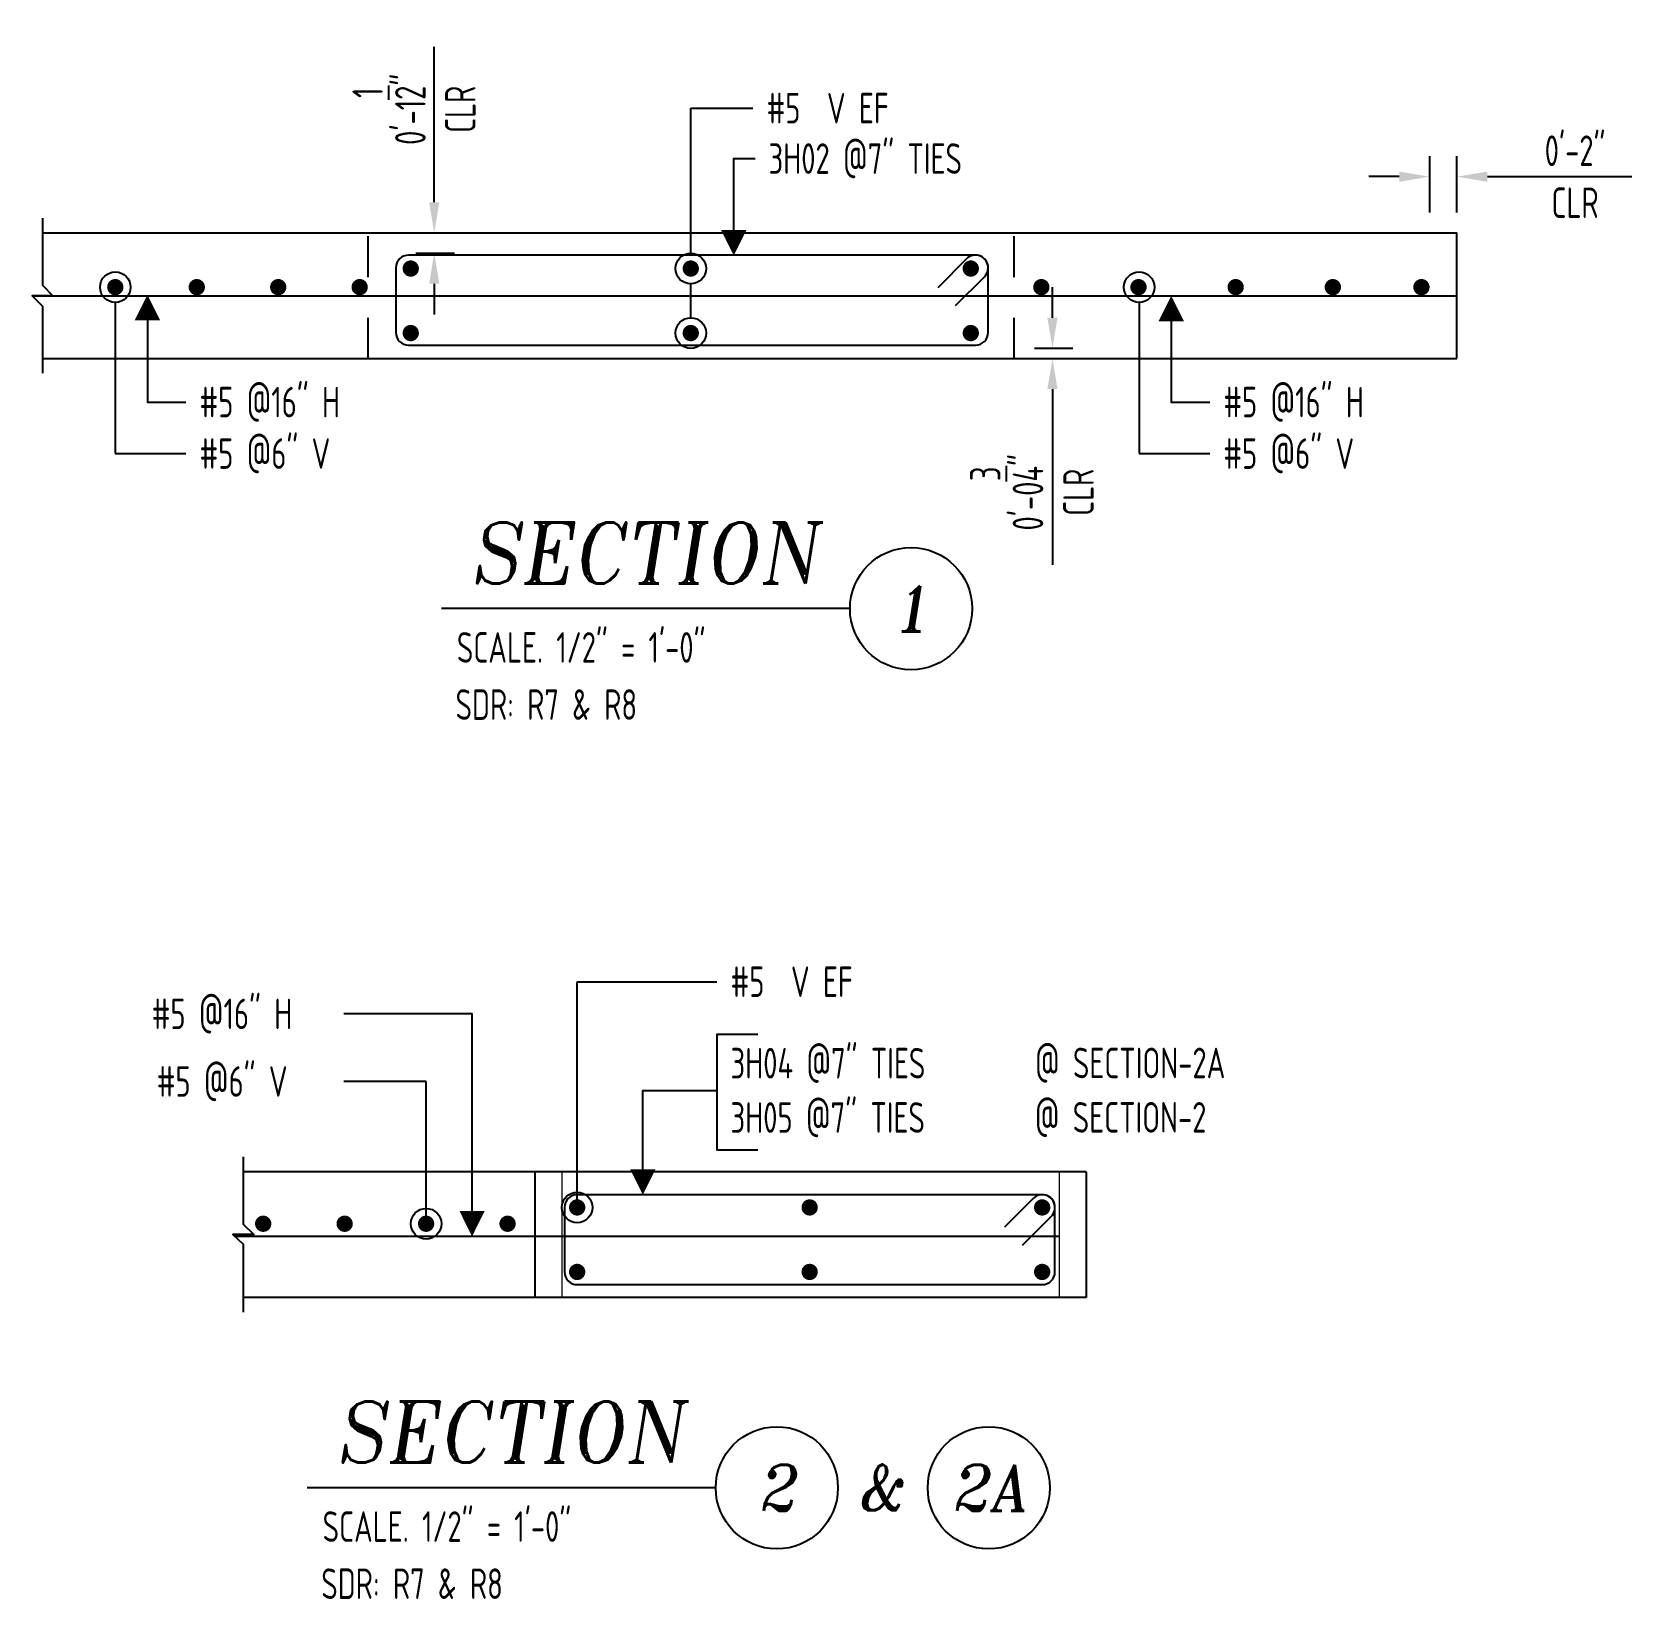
# Model space of a CAD drawing. Header units: inches. Extents: x -3675 to 26577, y -2273 to 5046.
# Drawn here: x 18724.5 to 18842.3, y 781.2 to 896.5 of the extents above; entities that cross this region are included whole.
import ezdxf
from ezdxf.enums import TextEntityAlignment as Align

# ---------------------------------------------------------------- set-up
doc = ezdxf.new("R2010")
doc.units = ezdxf.units.IN
doc.header["$MEASUREMENT"] = 0
doc.linetypes.add('HIDDEN', pattern=[6, 3, -3])
doc.layers.get('0').update_dxf_attribs({"linetype": 'CONTINUOUS'})
doc.layers.get('Defpoints').update_dxf_attribs({"linetype": 'CONTINUOUS'})
for name, color, linetype in [('0-25TEXT', 7, 'CONTINUOUS'), ('0-35', 3, 'CONTINUOUS'), ('0-35TEXT', 3, 'CONTINUOUS'), ('5', 4, 'CONTINUOUS'), ('DETAIL', 83, 'CONTINUOUS'), ('hidden', 7, 'HIDDEN'), ('REBARS', 4, 'CONTINUOUS')]:
    doc.layers.add(name, color=color, linetype=linetype)
doc.layers.add('COVER', color=6, linetype='CONTINUOUS', lineweight=0, plot=False)
doc.styles.add('AR', font='ARCHQUIK.shx', dxfattribs={"width": 0.8})
doc.styles.add('ROMANT', font='romant')
doc.dimstyles.new('CADS_DIM_48', dxfattribs={"dimscale": 48, "dimtxt": 0.09375, "dimasz": 0.09375, "dimexe": 0.0625, "dimexo": 0.0625, "dimgap": 0.09375, "dimtad": 0, "dimtih": 1, "dimtoh": 1, "dimzin": 1, "dimdsep": 46, "dimlunit": 4, "dimtxsty": 'AR', "dimblk": 'CLOSED', "dimcen": 0.1875, "dimadec": 0, "dimazin": 0, "dimtfac": 1, "dimtofl": 0, "dimtmove": 0, "dimatfit": 1, "dimldrblk": 'DOTBLANK', "dimfxl": 1, "dimtzin": 0, "dimarcsym": 0})

# ---------------------------------------------------------------- blocks, each defined once
blk = doc.blocks.new('SECT1')
at = {"color": 7, "linetype": 'Continuous'}
blk.add_line((0.627, 0), (-0.627, 0), dxfattribs=at)
blk.add_circle((0.8145, 0), 0.1875, dxfattribs=at)
at = {"color": 7, "linetype": 'Continuous', "style": 'ROMANT', "oblique": 9, "width": 0.95}
blk.add_text('SECTION', height=0.1875, dxfattribs=at).set_placement((-0.0057, 0.0773), align=Align.CENTER)
blk.add_attdef('SECT1', text='', height=0.1406, dxfattribs=at).set_placement((0.8145, 0), align=Align.MIDDLE)
blk = doc.blocks.new('leadrblk')
blk.add_lwpolyline([(0, 0, 0, 1, 0), (1, 0, 1, 1, 0)], format="xyseb")
blk = doc.blocks.new('*D256')
at = {"layer": 'Defpoints', "color": 0, "transparency": 16777216}
for p in [(18751.27, 881.75), (18754.12, 881.75), (18751.27, 880.25)]:
    blk.add_point(p, dxfattribs=at)
at = {"layer": 'DETAIL', "color": 0, "lineweight": -2, "transparency": 16777216}
for p, q in [((18754.12, 884), (18754.12, 895.44)), ((18752.77, 881.75), (18755.62, 881.75)), ((18752.77, 880.25), (18755.62, 880.25)), ((18754.12, 878), (18754.12, 875.75))]:
    blk.add_line(p, q, dxfattribs=at)
at = {"layer": 'DETAIL', "color": 0, "transparency": 16777216}
for points in [[(18753.75, 884), (18754.5, 884), (18754.12, 881.75)], [(18753.75, 878), (18754.5, 878), (18754.12, 880.25)]]:
    blk.add_solid(points, dxfattribs=at)
at = {"layer": 'DETAIL', "color": 0, "transparency": 16777216, "char_height": 2.25, "attachment_point": 5, "rotation": 90, "style": 'AR'}
for s, insert in [('0\'-1{\\H1.000000x;\\S1/2;}"', (18750.79, 890.85)), ('CLR', (18756.04, 890.85))]:
    blk.add_mtext(s, dxfattribs=dict(at, insert=insert))
blk = doc.blocks.new('_DotBlank')
at = {"layer": '0-35', "color": 0, "lineweight": -2}
blk.add_line((-0.5, 0), (-1, 0), dxfattribs=at)
blk.add_circle((0, 0), 0.5, dxfattribs=at)
blk = doc.blocks.new('*D257')
at = {"layer": 'Defpoints', "color": 0, "transparency": 16777216}
for p in [(18796.83, 873.25), (18796.83, 872.5), (18799.66, 872.5)]:
    blk.add_point(p, dxfattribs=at)
at = {"layer": 'DETAIL', "color": 0, "lineweight": -2, "transparency": 16777216}
for p, q in [((18799.66, 875.5), (18799.66, 877.75)), ((18798.33, 873.25), (18801.16, 873.25)), ((18798.33, 872.5), (18801.16, 872.5)), ((18799.66, 870.25), (18799.66, 857.31))]:
    blk.add_line(p, q, dxfattribs=at)
at = {"layer": 'DETAIL', "color": 0, "transparency": 16777216}
for points in [[(18799.28, 875.5), (18800.03, 875.5), (18799.66, 873.25)], [(18799.28, 870.25), (18800.03, 870.25), (18799.66, 872.5)]]:
    blk.add_solid(points, dxfattribs=at)
at = {"layer": 'DETAIL', "color": 0, "transparency": 16777216, "char_height": 2.25, "attachment_point": 5, "rotation": 90, "style": 'AR'}
for s, insert in [('0\'-0{\\H1.000000x;\\S3/4;}"', (18796.28, 862.65)), ('CLR', (18801.57, 862.65))]:
    blk.add_mtext(s, dxfattribs=dict(at, insert=insert))
blk = doc.blocks.new('*U358', base_point=(18751.12, 873.29))
at = {"layer": 'REBARS', "color": 0}
blk.add_lwpolyline([(18792.53, 876.39), (18794.65, 878.51, 0.668179), (18793.99, 880.11), (18752.24, 880.11, 0.414213), (18751.3, 879.17), (18751.3, 874.42, 0.414214), (18752.24, 873.48), (18793.99, 873.48, 0.414213), (18794.93, 874.42), (18794.93, 879.17, 0.668179), (18793.33, 879.83), (18791.21, 877.71)], format="xyb", dxfattribs=at)
blk = doc.blocks.new('*U265', base_point=(18763.52, 804.11))
at = {"layer": 'REBARS', "color": 0}
blk.add_lwpolyline([(18797.44, 807.2), (18799.56, 809.32, 0.668179), (18798.9, 810.92), (18764.65, 810.92, 0.414213), (18763.71, 809.99), (18763.71, 805.24, 0.414214), (18764.65, 804.3), (18798.9, 804.3, 0.414213), (18799.84, 805.24), (18799.84, 809.99, 0.668179), (18798.24, 810.65), (18796.11, 808.53)], format="xyb", dxfattribs=at)
blk = doc.blocks.new('*D259')
at = {"layer": 'Defpoints', "color": 0, "transparency": 16777216}
for p in [(18829.45, 885.89), (18827.45, 881.75), (18829.45, 881.75)]:
    blk.add_point(p, dxfattribs=at)
at = {"layer": 'DETAIL', "color": 0, "lineweight": -2, "transparency": 16777216}
for p, q in [((18827.45, 883.25), (18827.45, 887.39)), ((18829.45, 883.25), (18829.45, 887.39)), ((18825.2, 885.89), (18822.95, 885.89)), ((18831.7, 885.89), (18842.34, 885.89))]:
    blk.add_line(p, q, dxfattribs=at)
at = {"layer": 'DETAIL', "color": 0, "transparency": 16777216}
for points in [[(18825.2, 886.26), (18825.2, 885.51), (18827.45, 885.89)], [(18831.7, 886.26), (18831.7, 885.51), (18829.45, 885.89)]]:
    blk.add_solid(points, dxfattribs=at)
at = {"layer": 'DETAIL', "color": 0, "transparency": 16777216, "char_height": 2.25, "attachment_point": 5, "style": 'AR'}
for s, insert in [('0\'-2"', (18838.15, 887.8)), ('CLR', (18838.15, 883.97))]:
    blk.add_mtext(s, dxfattribs=dict(at, insert=insert))

msp = doc.modelspace()

# ---------------------------------------------------------------- linework, layer by layer
at = {"color": 7, "linetype": 'Continuous'}
msp.add_circle((18794.96816, 789.34033), 4.5, dxfattribs=at)
at = {"layer": '0-25TEXT'}
for points in [[(18776.18234, 881.17256), (18776.18234, 887.2207), (18777.74876, 887.2207)], [(18732.99853, 875.46149), (18732.99852, 869.29135), (18735.83272, 869.29134)], [(18808.40897, 875.46149), (18808.40896, 869.2908), (18811.24316, 869.29079)], [(18756.90968, 807.85837), (18756.90968, 824.24148), (18747.46914, 824.24148)], [(18777.94765, 822.7323), (18774.94797, 822.7323), (18774.94797, 814.23319), (18777.94765, 814.23319)], [(18769.48886, 810.92392), (18769.48886, 818.60773), (18774.94797, 818.60773)]]:
    msp.add_lwpolyline(points, dxfattribs=at)
at = {"layer": '0-35', "color": 0, "lineweight": -2}
for p, q in [((18773.01624, 880.24759), (18773.01624, 890.9332)), ((18773.01624, 890.9332), (18777.60005, 890.9332)), ((18773.01624, 875.49759), (18773.01624, 877.99759)), ((18730.63128, 876.62849), (18730.63126, 865.49853)), ((18806.04172, 876.62849), (18806.0417, 865.49798)), ((18730.63126, 865.49853), (18735.83272, 865.49852)), ((18806.0417, 865.49798), (18811.24316, 865.49797))]:
    msp.add_line(p, q, dxfattribs=at)
at = {"layer": '0-35'}
for p, q in [((18725.26624, 881.74759), (18829.45374, 881.74759)), ((18829.45374, 872.49759), (18829.45374, 881.74759)), ((18725.26624, 872.49759), (18829.45374, 872.49759)), ((18802.14896, 812.61142), (18740.05593, 812.61142)), ((18761.52396, 812.61142), (18761.52396, 803.36142)), ((18802.14896, 812.61142), (18802.14896, 803.36142)), ((18802.14896, 803.36142), (18740.05593, 803.36142))]:
    msp.add_line(p, q, dxfattribs=at)
for points in [[(18725.26624, 882.83771), (18725.26624, 877.89342), (18726.03707, 877.12259), (18724.49541, 877.12259), (18725.26624, 876.35176), (18725.26624, 871.40746)], [(18740.05593, 813.70154), (18740.05593, 808.75725), (18740.82676, 807.98642), (18739.2851, 807.98642), (18740.05593, 807.29251), (18740.05593, 802.27129)]]:
    msp.add_lwpolyline(points, dxfattribs=at)
at = {"layer": '0-35', "color": 0, "lineweight": -2}
for centre in [(18773.01624, 879.12259), (18730.63128, 877.75349), (18806.04172, 877.75349), (18773.01624, 874.37259)]:
    msp.add_circle(centre, 1.125, dxfattribs=at)
at = {"layer": '5', "const_width": 0.6}
for points in [[(18752.09124, 879.12259, -1), (18752.69124, 879.12259, -1)], [(18772.71624, 879.12258, -1), (18773.31624, 879.12258, -1)], [(18793.34124, 879.12258, -1), (18793.94124, 879.12258, -1)], [(18730.93128, 877.75349, 1), (18730.33128, 877.75349, 1)], [(18736.93128, 877.75349, 1), (18736.33128, 877.75349, 1)], [(18742.93128, 877.75349, 1), (18742.33128, 877.75349, 1)], [(18748.93128, 877.75349, 1), (18748.33128, 877.75349, 1)], [(18798.5387, 877.75349, -1), (18799.1387, 877.75349, -1)], [(18805.69495, 877.75349, -1), (18806.29495, 877.75349, -1)], [(18812.8512, 877.75349, -1), (18813.4512, 877.75349, -1)], [(18820.00745, 877.75349, -1), (18820.60745, 877.75349, -1)], [(18826.5346, 877.75349, -1), (18827.1346, 877.75349, -1)], [(18752.09124, 874.37259, 1), (18752.69124, 874.37259, 1)], [(18772.71624, 874.37259, 1), (18773.31624, 874.37259, 1)], [(18793.34124, 874.37259, 1), (18793.94124, 874.37259, 1)], [(18764.34896, 809.98642, -1), (18764.94896, 809.98642, -1)], [(18781.47396, 809.98642, -1), (18782.07396, 809.98642, -1)], [(18798.59896, 809.98642, -1), (18799.19896, 809.98642, -1)], [(18741.22396, 808.78585, -1), (18741.82396, 808.78585, -1)], [(18747.22396, 808.78585, -1), (18747.82396, 808.78585, -1)], [(18753.22396, 808.78585, -1), (18753.82396, 808.78585, -1)], [(18759.22396, 808.78585, -1), (18759.82396, 808.78585, -1)], [(18764.34896, 805.23641, 1), (18764.94896, 805.23641, 1)], [(18781.47396, 805.23641, 1), (18782.07396, 805.23641, 1)], [(18798.59896, 805.23641, 1), (18799.19896, 805.23641, 1)]]:
    msp.add_lwpolyline(points, format="xyb", close=True, dxfattribs=at)
at = {"layer": 'COVER'}
for p, q in [((18763.52396, 812.61142), (18763.52396, 803.36142)), ((18800.14896, 812.61142), (18800.14896, 803.36142))]:
    msp.add_line(p, q, dxfattribs=at)
at = {"layer": 'hidden'}
for p, q in [((18749.26624, 872.49759), (18749.26624, 881.74759)), ((18796.82874, 872.49759), (18796.82874, 881.74759))]:
    msp.add_line(p, q, dxfattribs=at)
at = {"layer": 'REBARS', "color": 4}
for p, q in [((18724.49541, 877.12259), (18829.45374, 877.12259)), ((18800.14896, 807.85837), (18739.42734, 807.85837))]:
    msp.add_line(p, q, dxfattribs=at)

# ---------------------------------------------------------------- block references
at = {"layer": '0-25TEXT', "yscale": 0.7502362204724409}
for p, xscale, rotation in [((18776.18234, 880.08002), 1.874645669291339, 90), ((18732.99853, 877.18179), -1.874645669291336, 89.99988765618374), ((18808.40897, 877.12169), -1.874645669291336, 89.99988765618374), ((18769.48886, 810.92392), 1.874645669291339, 90.00000153523449), ((18756.90968, 807.85837), 1.874645669291339, 90.00000153523449)]:
    msp.add_blockref('leadrblk', p, dxfattribs=dict(at, xscale=xscale, rotation=rotation))
at = {"layer": '0-25TEXT', "xscale": 24, "yscale": 24, "zscale": 24}
for p, values in [((18769.69775, 854.0788), {'SECT1': '1'}), ((18759.80867, 789.34033), {'SECT1': '2'})]:
    msp.add_blockref('SECT1', p, dxfattribs=at).add_auto_attribs(values)
at = {"layer": 'REBARS', "color": 4}
for name, p in [('*U358', (18751.11501, 873.29462)), ('*U265', (18763.52396, 804.11142))]:
    msp.add_blockref(name, p, dxfattribs=at)

# ---------------------------------------------------------------- texts
at = {"color": 7, "linetype": 'Continuous', "style": 'ROMANT', "oblique": 9, "width": 0.95}
msp.add_text('&', height=3.375, dxfattribs=at).set_placement((18785.09431, 787.68411))
msp.add_attdef('2A', text='1', height=3.375, dxfattribs=at).set_placement((18794.96816, 789.34033), align=Align.MIDDLE)
at = {"layer": '0-25TEXT', "style": 'AR', "width": 0.8}
for s, height, p in [('#5  V EF', 2.249764, (18778.59995, 889.80832)), ('3H02 @7" TIES', 2.2497638, (18778.74865, 886.09581)), ('#5 @16" H', 2.249764, (18736.83262, 868.16646)), ('#5 @16" H', 2.249764, (18812.24306, 868.16591)), ('#5 @6" V', 2.249764, (18736.83262, 864.37363)), ('#5 @6" V', 2.249764, (18812.24306, 864.37308)), ('#5  V EF', 2.249764, (18775.94786, 825.48188)), ('#5 @16" H', 2.249764, (18733.312, 823.1166)), ('3H04 @7" TIES', 2.2497638, (18775.94786, 819.48264)), ('#5 @6" V', 2.249764, (18733.68438, 818.1379)), ('3H05 @7" TIES', 2.2497638, (18775.94786, 815.48306))]:
    msp.add_text(s, height=height, dxfattribs=at).set_placement(p)
at = {"layer": '0-35TEXT', "style": 'AR', "width": 0.8}
for s, p in [('SCALE. 1/2" = 1\'-0"', (18755.78937, 850.10003)), ('SDR: R7 & R8', (18755.69257, 845.89196)), ('@ SECTION-2A', (18798.37043, 819.49971)), ('@ SECTION-2', (18798.35469, 815.49586)), ('SCALE. 1/2" = 1\'-0"', (18745.90029, 785.36157)), ('SDR: R7 & R8', (18745.8035, 781.1535))]:
    msp.add_text(s, height=2.2499437, dxfattribs=at).set_placement(p)

# ---------------------------------------------------------------- dimensions: what is measured, and where the dimension line sits
at = {"layer": 'DETAIL'}
for base, p1, p2, picture, middle in [((18754.12261, 881.74759), (18751.26624, 880.24759), (18751.26624, 881.74759), '*D256', (18754.12261, 890.84586)), ((18799.6558, 872.49759), (18796.82874, 873.24759), (18796.82874, 872.49759), '*D257', (18799.6558, 862.65448))]:
    dim = msp.add_linear_dim(base=base, p1=p1, p2=p2, angle=90, text='<>\\XCLR', dimstyle='CADS_DIM_48', override={"dimscale": 24, "dimgap": 0.03125, "dimtad": 1, "dimtih": 0, "dimtoh": 0, "dimdec": 4, "dimtdec": 4}, dxfattribs=at)
    dim.commit()
    dim.dimension.update_dxf_attribs({"geometry": picture, "text_midpoint": middle})
dim = msp.add_linear_dim(base=(18829.45374, 885.88558), p1=(18827.45374, 881.74759), p2=(18829.45374, 881.74759), text='<>\\XCLR', dimstyle='CADS_DIM_48', override={"dimscale": 24, "dimgap": 0.03125, "dimtad": 1, "dimtih": 0, "dimtoh": 0, "dimdec": 4, "dimtdec": 4}, dxfattribs=at)
dim.commit()
dim.dimension.update_dxf_attribs({"geometry": '*D259', "text_midpoint": (18838.14857, 885.88558)})

# ---------------------------------------------------------------- leaders
at = {"layer": '0-25TEXT'}
for points in [[(18764.64896, 809.98642), (18764.64896, 826.60676), (18774.94797, 826.60676)], [(18753.52396, 808.78585), (18753.52396, 819.26279), (18747.46914, 819.26279)]]:
    msp.add_leader(points, dimstyle='CADS_DIM_48', override={"dimscale": 24, "dimgap": 0.03125, "dimtad": 0, "dimtih": 0, "dimtoh": 0, "dimdec": 3, "dimtdec": 3}, dxfattribs=at)

doc.saveas('drawing.dxf')
